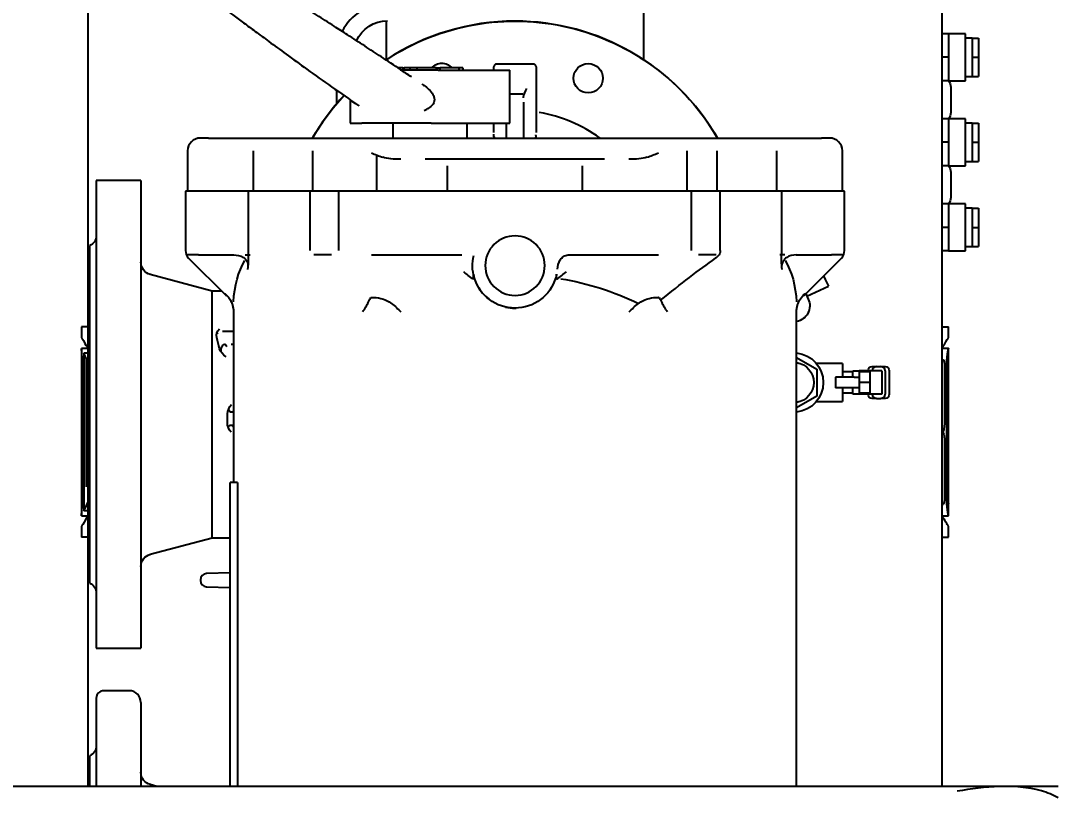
# Model space of a CAD drawing. Header units: millimetres. Extents: x -4 to 3776, y -4 to 4079.
# Drawn here: x 248.5 to 249.378, y 462.901 to 463.565 of the extents above; entities that cross this region are included whole.
import ezdxf
from ezdxf import colors
from ezdxf.entities.mleader import LeaderData, LeaderLine
from ezdxf.math import Vec2, Vec3

# ---------------------------------------------------------------- set-up
doc = ezdxf.new("R2010")
doc.units = ezdxf.units.MM
doc.layers.add('BK_kedu', color=255, linetype='Continuous')
doc.layers.add('EQUIPMENT', color=3, linetype='Continuous')
doc.styles.get("Standard").update_dxf_attribs({"font": 'arial.ttf'})

# ---------------------------------------------------------------- blocks, each defined once
blk = doc.blocks.new('fa dong ji')
at = {"layer": 'EQUIPMENT', "color": 3, "linetype": 'Continuous'}
for p, q in [((0.52291, 17.2044), (0.52291, 17.07276)), ((0.77563, 16.4574), (0.77563, 17.1324)), ((0.05237, 17.1252), (0.05237, 16.45741)), ((0.30509, 17.07274), (0.30509, 17.10571)), ((0.7812, 17.0946), (0.77563, 17.0946)), ((0.7812, 17.0946), (0.7812, 17.0847)), ((0.7956, 17.0946), (0.7812, 17.0946)), ((0.7956, 17.055), (0.7956, 17.0946)), ((0.801, 17.091), (0.7956, 17.091)), ((0.801, 17.091), (0.801, 17.08753)), ((0.801, 17.091), (0.8064, 17.091)), ((0.801, 17.08753), (0.801, 17.07827)), ((0.8064, 17.091), (0.8064, 17.0748)), ((0.7812, 17.0847), (0.7812, 17.0748)), ((0.7812, 17.0748), (0.77563, 17.0748)), ((0.7812, 17.0748), (0.7812, 17.0649)), ((0.801, 17.07827), (0.801, 17.0748)), ((0.801, 17.0748), (0.801, 17.07133)), ((0.801, 17.0748), (0.8064, 17.0748)), ((0.801, 17.07133), (0.801, 17.06207)), ((0.8064, 17.0748), (0.8064, 17.0586)), ((0.31915, 17.0658), (0.31494, 17.0658)), ((0.34887, 17.064), (0.31682, 17.064)), ((0.31915, 17.0658), (0.31909, 17.064)), ((0.31915, 17.0658), (0.3202, 17.0658)), ((0.32014, 17.064), (0.3202, 17.0658)), ((0.32512, 17.0658), (0.3202, 17.0658)), ((0.33101, 17.0658), (0.32512, 17.0658)), ((0.3471, 17.0658), (0.33101, 17.0658)), ((0.3471, 17.0658), (0.34712, 17.064)), ((0.3471, 17.0658), (0.35055, 17.0658)), ((0.34887, 17.064), (0.4095, 17.064)), ((0.36664, 17.0658), (0.35055, 17.0658)), ((0.35056, 17.064), (0.35055, 17.0658)), ((0.36977, 17.0658), (0.36664, 17.0658)), ((0.396, 17.064), (0.396, 17.06652)), ((0.39888, 17.0694), (0.42912, 17.0694)), ((0.4095, 17.019), (0.4095, 17.064)), ((0.432, 17.06652), (0.432, 17.0586)), ((0.7812, 17.0649), (0.7812, 17.055)), ((0.801, 17.06207), (0.801, 17.0586)), ((0.432, 17.0586), (0.432, 17.01107)), ((0.7812, 17.055), (0.77563, 17.055)), ((0.7812, 17.055), (0.7956, 17.055)), ((0.7956, 17.0586), (0.801, 17.0586)), ((0.801, 17.0586), (0.8064, 17.0586)), ((0.2628, 17.04692), (0.2628, 17.03523)), ((0.4095, 17.04385), (0.42052, 17.04385)), ((0.783, 17.04945), (0.783, 17.02815)), ((0.2745, 17.03881), (0.2745, 17.019)), ((0.4212, 17.0369), (0.4212, 17.0064)), ((0.28137, 17.03398), (0.28151, 17.03381)), ((0.28149, 17.03389), (0.28145, 17.0339)), ((0.2745, 17.019), (0.28429, 17.019)), ((0.3429, 17.019), (0.28429, 17.019)), ((0.3105, 17.019), (0.3105, 17.0064)), ((0.3429, 17.019), (0.4095, 17.019)), ((0.3735, 17.0064), (0.3735, 17.019)), ((0.396, 17.01107), (0.396, 17.019)), ((0.4068, 17.0064), (0.4068, 17.019)), ((0.7812, 17.0226), (0.77563, 17.0226)), ((0.7812, 17.0226), (0.7812, 17.0127)), ((0.7956, 17.0226), (0.7812, 17.0226)), ((0.7956, 16.983), (0.7956, 17.0226)), ((0.801, 17.019), (0.7956, 17.019)), ((0.801, 17.019), (0.801, 17.01553)), ((0.801, 17.019), (0.8064, 17.019)), ((0.8064, 17.019), (0.8064, 17.0028)), ((0.7812, 17.0127), (0.7812, 17.0028)), ((0.801, 17.01553), (0.801, 17.00627)), ((0.15445, 17.0064), (0.1476, 17.0064)), ((0.15445, 17.0064), (0.19655, 17.0064)), ((0.19655, 17.0064), (0.20431, 17.0064)), ((0.20431, 17.0064), (0.24747, 17.0064)), ((0.24747, 17.0064), (0.2544, 17.0064)), ((0.2544, 17.0064), (0.26979, 17.0064)), ((0.26979, 17.0064), (0.29238, 17.0064)), ((0.29238, 17.0064), (0.53538, 17.0064)), ((0.53538, 17.0064), (0.55799, 17.0064)), ((0.55799, 17.0064), (0.57344, 17.0064)), ((0.57344, 17.0064), (0.58038, 17.0064)), ((0.58038, 17.0064), (0.62361, 17.0064)), ((0.62361, 17.0064), (0.63139, 17.0064)), ((0.63139, 17.0064), (0.67354, 17.0064)), ((0.6804, 17.0064), (0.67354, 17.0064)), ((0.7812, 17.0028), (0.77563, 17.0028)), ((0.7812, 17.0028), (0.7812, 16.9929)), ((0.801, 17.00627), (0.801, 17.0028)), ((0.801, 17.0028), (0.801, 16.99933)), ((0.801, 17.0028), (0.8064, 17.0028)), ((0.8064, 17.0028), (0.8064, 16.9866)), ((0.1368, 16.9956), (0.1368, 16.9614)), ((0.19255, 16.9614), (0.19255, 16.9956)), ((0.24263, 16.9956), (0.24263, 16.9614)), ((0.29688, 16.9614), (0.29688, 16.99109)), ((0.55955, 16.9956), (0.55955, 16.9614)), ((0.58521, 16.9614), (0.58521, 16.9956)), ((0.63538, 16.9956), (0.63538, 16.9614)), ((0.6912, 16.9614), (0.6912, 16.9956)), ((0.7812, 16.9929), (0.7812, 16.983)), ((0.801, 16.99933), (0.801, 16.99007)), ((0.48986, 16.9884), (0.3379, 16.9884)), ((0.35676, 16.9614), (0.35676, 16.983)), ((0.471, 16.983), (0.471, 16.9614)), ((0.7812, 16.983), (0.77563, 16.983)), ((0.7812, 16.983), (0.7956, 16.983)), ((0.7956, 16.9866), (0.801, 16.9866)), ((0.801, 16.99007), (0.801, 16.9866)), ((0.801, 16.9866), (0.8064, 16.9866)), ((0.783, 16.97745), (0.783, 16.95615)), ((0.0594, 16.9704), (0.0594, 16.5744)), ((0.0972, 16.9704), (0.0594, 16.9704)), ((0.0972, 16.9704), (0.0972, 16.5744)), ((0.14554, 16.9614), (0.135, 16.9614)), ((0.135, 16.9614), (0.135, 16.91113)), ((0.18547, 16.9614), (0.14554, 16.9614)), ((0.18968, 16.9614), (0.18547, 16.9614)), ((0.18837, 16.9074), (0.18837, 16.9614)), ((0.23675, 16.9614), (0.18968, 16.9614)), ((0.24156, 16.9614), (0.23675, 16.9614)), ((0.24019, 16.9614), (0.24019, 16.91113)), ((0.25773, 16.9614), (0.24156, 16.9614)), ((0.2925, 16.9614), (0.25773, 16.9614)), ((0.26488, 16.91113), (0.26488, 16.9614)), ((0.5355, 16.9614), (0.2925, 16.9614)), ((0.57027, 16.9614), (0.5355, 16.9614)), ((0.56312, 16.9614), (0.56312, 16.91113)), ((0.58644, 16.9614), (0.57027, 16.9614)), ((0.59125, 16.9614), (0.58644, 16.9614)), ((0.58781, 16.91113), (0.58781, 16.9614)), ((0.63832, 16.9614), (0.59125, 16.9614)), ((0.64253, 16.9614), (0.63832, 16.9614)), ((0.63963, 16.9614), (0.63963, 16.9074)), ((0.68246, 16.9614), (0.64253, 16.9614)), ((0.693, 16.9614), (0.68246, 16.9614)), ((0.693, 16.91113), (0.693, 16.9614)), ((0.7812, 16.9506), (0.77563, 16.9506)), ((0.7812, 16.9506), (0.7812, 16.9407)), ((0.7956, 16.9506), (0.7812, 16.9506)), ((0.7956, 16.911), (0.7956, 16.9506)), ((0.801, 16.947), (0.7956, 16.947)), ((0.801, 16.947), (0.8064, 16.947)), ((0.801, 16.947), (0.801, 16.94353)), ((0.8064, 16.947), (0.8064, 16.9308)), ((0.7812, 16.9407), (0.7812, 16.9308)), ((0.801, 16.94353), (0.801, 16.93427)), ((0.7812, 16.9308), (0.77563, 16.9308)), ((0.7812, 16.9308), (0.7812, 16.9209)), ((0.801, 16.93427), (0.801, 16.9308)), ((0.801, 16.9308), (0.801, 16.92733)), ((0.801, 16.9308), (0.8064, 16.9308)), ((0.8064, 16.9308), (0.8064, 16.9146)), ((0.7812, 16.9209), (0.7812, 16.911)), ((0.801, 16.92733), (0.801, 16.91807)), ((0.054, 16.62945), (0.054, 16.91535)), ((0.7956, 16.9146), (0.801, 16.9146)), ((0.801, 16.91807), (0.801, 16.9146)), ((0.801, 16.9146), (0.8064, 16.9146)), ((0.14612, 16.9074), (0.13582, 16.9074)), ((0.13764, 16.90476), (0.16933, 16.87307)), ((0.14612, 16.9074), (0.17577, 16.9074)), ((0.18547, 16.9074), (0.18968, 16.9074)), ((0.18837, 16.90264), (0.18837, 16.9074)), ((0.25851, 16.9074), (0.2437, 16.9074)), ((0.2925, 16.9074), (0.369, 16.9074)), ((0.459, 16.9074), (0.5355, 16.9074)), ((0.5843, 16.9074), (0.56949, 16.9074)), ((0.64253, 16.9074), (0.63832, 16.9074)), ((0.63963, 16.90264), (0.63963, 16.9074)), ((0.65205, 16.9074), (0.68188, 16.9074)), ((0.65875, 16.87315), (0.69036, 16.90476)), ((0.69218, 16.9074), (0.68188, 16.9074)), ((0.7812, 16.911), (0.77563, 16.911)), ((0.7812, 16.911), (0.7956, 16.911)), ((0.15766, 16.8768), (0.1052, 16.89086)), ((0.67532, 16.88972), (0.67671, 16.88672)), ((0.67671, 16.88672), (0.67939, 16.88099)), ((0.15766, 16.668), (0.15766, 16.8768)), ((0.1656, 16.8768), (0.15766, 16.8768)), ((0.66118, 16.8725), (0.67939, 16.88099)), ((0.29247, 16.8714), (0.2925, 16.8714)), ((0.2925, 16.8714), (0.2927, 16.8714)), ((0.5355, 16.8714), (0.5353, 16.8714)), ((0.53553, 16.8714), (0.5355, 16.8714)), ((0.6602, 16.8746), (0.66231, 16.87009)), ((0.1755, 16.8604), (0.1755, 16.7148)), ((0.6525, 16.45741), (0.6525, 16.8604)), ((0.05237, 16.84657), (0.04697, 16.84657)), ((0.04697, 16.84657), (0.04697, 16.8372)), ((0.16172, 16.84159), (0.16248, 16.84061)), ((0.1664, 16.84278), (0.1755, 16.84278)), ((0.77563, 16.84657), (0.78103, 16.84657)), ((0.78103, 16.8372), (0.78103, 16.84657)), ((0.04697, 16.82829), (0.04697, 16.81714)), ((0.05237, 16.82829), (0.04697, 16.82829)), ((0.04902, 16.82414), (0.04902, 16.69079)), ((0.05237, 16.82414), (0.04902, 16.82414)), ((0.1755, 16.83162), (0.17371, 16.83162)), ((0.78103, 16.82829), (0.77563, 16.82829)), ((0.78103, 16.81723), (0.78103, 16.82829)), ((0.05123, 16.71104), (0.05123, 16.81956)), ((0.05237, 16.81956), (0.05123, 16.81956)), ((0.6525, 16.82072), (0.66961, 16.81084)), ((0.6912, 16.8156), (0.6691, 16.8156)), ((0.6912, 16.8156), (0.6912, 16.8039)), ((0.77636, 16.81877), (0.77563, 16.81877)), ((0.04701, 16.81184), (0.04701, 16.70309)), ((0.04762, 16.70309), (0.04762, 16.81184)), ((0.66961, 16.81084), (0.66961, 16.78796)), ((0.70016, 16.8084), (0.6912, 16.8084)), ((0.70016, 16.8093), (0.70556, 16.8093)), ((0.70016, 16.80443), (0.70016, 16.8093)), ((0.72465, 16.8093), (0.70556, 16.8093)), ((0.70556, 16.8093), (0.70556, 16.80443)), ((0.7146, 16.8084), (0.70556, 16.8084)), ((0.7146, 16.7994), (0.7146, 16.8084)), ((0.71655, 16.8129), (0.72022, 16.8129)), ((0.72022, 16.8129), (0.72368, 16.8129)), ((0.72368, 16.8129), (0.72735, 16.8129)), ((0.72465, 16.8093), (0.72465, 16.7895)), ((0.72735, 16.8093), (0.72735, 16.7895)), ((0.73095, 16.8093), (0.73095, 16.7895)), ((0.77763, 16.81371), (0.77763, 16.76506)), ((0.77955, 16.70309), (0.77955, 16.81184)), ((0.78068, 16.81184), (0.78068, 16.70309)), ((0.78099, 16.70309), (0.78099, 16.81184)), ((0.70106, 16.8039), (0.68544, 16.8039)), ((0.68544, 16.8039), (0.68544, 16.7949)), ((0.70016, 16.8039), (0.70016, 16.80443)), ((0.70106, 16.8039), (0.70556, 16.8039)), ((0.70556, 16.80443), (0.70556, 16.8039)), ((0.70556, 16.8039), (0.70556, 16.7949)), ((0.7146, 16.7994), (0.70556, 16.7994)), ((0.7146, 16.7904), (0.7146, 16.7994)), ((0.70106, 16.7949), (0.68544, 16.7949)), ((0.6912, 16.7949), (0.6912, 16.7832)), ((0.70016, 16.7904), (0.6912, 16.7904)), ((0.70016, 16.79437), (0.70016, 16.7949)), ((0.70016, 16.7895), (0.70016, 16.79437)), ((0.70556, 16.7895), (0.70016, 16.7895)), ((0.70556, 16.7949), (0.70106, 16.7949)), ((0.70556, 16.7949), (0.70556, 16.79437)), ((0.70556, 16.79437), (0.70556, 16.7895)), ((0.7146, 16.7904), (0.70556, 16.7904)), ((0.72465, 16.7895), (0.70556, 16.7895)), ((0.66961, 16.78796), (0.6525, 16.77808)), ((0.6691, 16.7832), (0.6912, 16.7832)), ((0.72022, 16.7859), (0.71655, 16.7859)), ((0.72022, 16.7859), (0.72368, 16.7859)), ((0.72735, 16.7859), (0.72368, 16.7859)), ((0.77763, 16.74987), (0.77763, 16.70122)), ((0.17896, 16.7148), (0.1728, 16.7148)), ((0.1728, 16.45739), (0.1728, 16.7148)), ((0.17896, 16.7148), (0.17896, 16.45739)), ((0.04697, 16.6977), (0.04697, 16.68663)), ((0.77563, 16.69616), (0.77636, 16.69616)), ((0.78103, 16.68663), (0.78103, 16.69779)), ((0.04697, 16.68663), (0.05237, 16.68663)), ((0.05237, 16.69079), (0.04902, 16.69079)), ((0.77563, 16.68663), (0.78103, 16.68663)), ((0.04697, 16.67773), (0.04697, 16.66836)), ((0.78103, 16.66836), (0.78103, 16.67773)), ((0.05237, 16.66836), (0.04697, 16.66836)), ((0.1052, 16.65394), (0.15766, 16.668)), ((0.15766, 16.668), (0.1728, 16.668)), ((0.77563, 16.66836), (0.78103, 16.66836)), ((0.1476, 16.63219), (0.1476, 16.63181)), ((0.1728, 16.63828), (0.15281, 16.63758)), ((0.15281, 16.62642), (0.1728, 16.62572)), ((0.0594, 16.5744), (0.0972, 16.5744)), ((0.08724, 16.5384), (0.06576, 16.5384)), ((0.0594, 16.53204), (0.0594, 16.45765)), ((0.0972, 16.52844), (0.0972, 16.45774)), ((0.054, 16.45801), (0.054, 16.48335)), ((0.11064, 16.4574), (0.1052, 16.45886)), ((0.87402, 16.4574), (0.79763, 16.4574))]:
    blk.add_line(p, q, dxfattribs=at)
blk.add_circle((0.47599, 17.05707), 0.01245, dxfattribs=at)
at = {"layer": 'EQUIPMENT', "color": 3, "linetype": 'Continuous', "extrusion": (0, 0, -1)}
blk.add_circle((-0.414, 16.8984), 0.0252, dxfattribs=at)
at = {"layer": 'EQUIPMENT', "color": 3, "linetype": 'Continuous'}
for centre, radius, start, end in [((0.306, 17.07695), 0.0432, 90, 152.7989), ((0.414, 16.9074), 0.198, 89.99999, 123.37875), ((0.414, 16.9074), 0.198, 29.99812, 89.99999), ((0.35201, 17.05707), 0.01245, 89.99998, 135.47812), ((0.35201, 17.05707), 0.01245, 44.52183, 89.99998), ((0.414, 16.9074), 0.198, 136.94625, 150.00188), ((0.414, 16.9074), 0.1224, 53.98293, 80.33875), ((0.1476, 16.9956), 0.0108, 90, 180), ((0.6804, 16.9956), 0.0108, 0, 90), ((0.144, 16.91113), 0.009, 180, 225), ((0.684, 16.91113), 0.009, 315, 0), ((0.153, 16.63219), 0.0054, 92, 180), ((0.153, 16.63181), 0.0054, 180, 268), ((0.06576, 16.53204), 0.00636, 90, 180), ((0.08724, 16.52844), 0.00996, 0, 90)]:
    blk.add_arc(centre, radius, start, end, dxfattribs=at)
at = {"layer": 'EQUIPMENT', "color": 3, "linetype": 'Continuous', "extrusion": (0, 0, -1)}
for centre, radius, start, end in [((-0.306, 17.07695), 0.0288, 24.30842, 90), ((-0.414, 16.9074), 0.198, 56.64011, 149.99762), ((-0.39888, 17.06652), 0.00288, 0, 90), ((-0.42912, 17.06652), 0.00288, 90, 180), ((-0.414, 16.9074), 0.198, 30.00237, 43.0654), ((-0.39888, 17.00855), 0.00288, 311.59979, 22.01666), ((-0.0504, 16.9236), 0.009, 180, 246.42182), ((-0.414, 16.8984), 0.036, 343.57006, 13.62177), ((-0.108, 16.90129), 0.0108, 285, 0), ((-0.414, 16.8984), 0.036, 196.42994, 343.57006), ((-0.414, 16.65196), 0.2385, 99.35449, 116.01049), ((-0.65007, 16.86438), 0.0135, 155, 259.63493), ((-0.6498, 16.7994), 0.0252, 96.14808, 180), ((-0.6498, 16.7994), 0.0171, 99.08717, 260.91277), ((-0.71655, 16.8093), 0.0036, 0, 90), ((-0.72735, 16.8093), 0.0036, 90, 180), ((-0.6498, 16.7994), 0.0252, 180, 263.84627), ((-0.71655, 16.7895), 0.0036, 270, 0), ((-0.72735, 16.7895), 0.0036, 180, 270), ((-0.108, 16.64351), 0.0108, 0, 75), ((-0.0504, 16.6212), 0.009, 113.57818, 180), ((-0.0504, 16.4916), 0.009, 180, 246.42182), ((-0.108, 16.46929), 0.0108, 285, 0)]:
    blk.add_arc(centre, radius, start, end, dxfattribs=at)
for centre, major_axis, ratio, start_param, end_param in [((0.42408, 17.04097), (-0.0003, 0.00286), 1, 4.630415, 4.794005), ((0.31703, 16.9938), (-0.02016, 0), 0.267912, 4.697994, 5.55141), ((0.51072, 16.9938), (-0.02015, 0), 0.267986, 3.873388, 4.726787), ((0.414, 16.69724), (0.23646, 0.23646), 0.131652, 5.386717, 5.635757), ((0.414, 16.69321), (-0.22035, 0.22035), 0.414214, 5.926687, 6.177399), ((0.414, 16.69321), (0.22035, 0.22035), 0.414214, 0.105786, 0.356498), ((0.18017, 16.83466), (-0.1332, 0), 0.452135, 6.029786, 6.107603)]:
    blk.add_ellipse(centre, major_axis=major_axis, ratio=ratio, start_param=start_param, end_param=end_param, dxfattribs=at)
at = {"layer": 'EQUIPMENT', "color": 3, "linetype": 'Continuous'}
for centre, major_axis, start_param, end_param in [((0.72022, 16.8093), (-0.00367, 0), 4.712389, 6.283185), ((0.72368, 16.8093), (-0.00367, 0), 3.141593, 4.712389), ((0.72022, 16.7895), (0.00367, 0), 3.141593, 4.712389), ((0.72368, 16.7895), (0.00367, 0), 4.712389, 6.283185)]:
    blk.add_ellipse(centre, major_axis=major_axis, ratio=0.980841, start_param=start_param, end_param=end_param, dxfattribs=at)
for points, knots in [([(0.32625, 17.05818), (0.32321, 17.06025), (0.31485, 17.06591), (0.30163, 17.07464), (0.28661, 17.08447), (0.27329, 17.0931), (0.26215, 17.10027), (0.25351, 17.10582), (0.24446, 17.11162), (0.23341, 17.11869), (0.21868, 17.12809), (0.20147, 17.1391), (0.18143, 17.15198), (0.15916, 17.16639), (0.13548, 17.1819), (0.11933, 17.19267), (0.11134, 17.19803)], [0, 0, 0, 0, 0.044638, 0.121919, 0.188374, 0.25668, 0.307776, 0.342723, 0.375546, 0.431605, 0.493185, 0.575472, 0.666153, 0.767632, 0.883935, 1, 1, 1, 1]), ([(0.09269, 17.17011), (0.09651, 17.16745), (0.10521, 17.16134), (0.11784, 17.15238), (0.12983, 17.14378), (0.13962, 17.1367), (0.15011, 17.12907), (0.16172, 17.12056), (0.17369, 17.11175), (0.18437, 17.10387), (0.19453, 17.09636), (0.20648, 17.08755), (0.22102, 17.07687), (0.23865, 17.06405), (0.25907, 17.04945), (0.27395, 17.03912), (0.28174, 17.03377)], [0, 0, 0, 0, 0.058867, 0.134969, 0.198562, 0.24964, 0.292219, 0.368238, 0.439464, 0.489765, 0.543535, 0.606109, 0.683846, 0.776748, 0.884804, 1, 1, 1, 1]), ([(0.33499, 17.05221), (0.33596, 17.05162), (0.33691, 17.051), (0.33933, 17.04924), (0.34077, 17.04802), (0.34332, 17.04529), (0.34446, 17.04376), (0.34522, 17.04189), (0.34527, 17.04175), (0.34532, 17.0416)], [0, 0, 0, 0, 0.226882, 0.226882, 0.597852, 0.597852, 0.968823, 0.968823, 1, 1, 1, 1]), ([(0.42125, 17.04044), (0.42113, 17.04101), (0.42123, 17.04167), (0.42191, 17.04421), (0.42303, 17.0463), (0.42408, 17.04832)], [0, 0, 0, 0, 0.266283, 0.266283, 1, 1, 1, 1]), ([(0.34532, 17.0416), (0.3459, 17.03994), (0.34598, 17.03809), (0.34462, 17.03474), (0.34324, 17.03335), (0.34158, 17.03218), (0.34144, 17.03208), (0.34129, 17.03198)], [0, 0, 0, 0, 0.461863, 0.461863, 0.954506, 0.954506, 1, 1, 1, 1]), ([(0.43125, 17.00639), (0.43126, 17.0064), (0.43127, 17.00641), (0.43154, 17.00665), (0.43172, 17.0069), (0.43195, 17.00739), (0.432, 17.00763), (0.432, 17.00816), (0.43192, 17.00845), (0.4317, 17.00882), (0.43164, 17.00891), (0.43156, 17.009)], [0, 0, 0, 0, 0.014504, 0.014504, 0.306645, 0.306645, 0.56733, 0.56733, 0.889886, 0.889886, 1, 1, 1, 1]), ([(0.17577, 16.9074), (0.17857, 16.90742), (0.18141, 16.90698), (0.1852, 16.90448), (0.18635, 16.90332), (0.18764, 16.90081), (0.18797, 16.89976), (0.18816, 16.89866)], [0, 0, 0, 0, 0.5631, 0.5631, 0.838685, 0.838685, 1, 1, 1, 1]), ([(0.44988, 16.89542), (0.4501, 16.89815), (0.45084, 16.90084), (0.45301, 16.90431), (0.45393, 16.90537), (0.4562, 16.90694), (0.45759, 16.90742), (0.459, 16.9074)], [0, 0, 0, 0, 0.497726, 0.497726, 0.746589, 0.746589, 1, 1, 1, 1]), ([(0.58781, 16.91113), (0.58781, 16.9094), (0.58704, 16.90783), (0.58545, 16.90586), (0.58466, 16.90519), (0.58383, 16.90463)], [0, 0, 0, 0, 0.56936, 0.56936, 1, 1, 1, 1]), ([(0.65205, 16.9074), (0.64931, 16.9074), (0.64657, 16.90696), (0.64281, 16.90449), (0.64166, 16.90333), (0.64037, 16.90083), (0.64003, 16.89977), (0.63984, 16.89865)], [0, 0, 0, 0, 0.557435, 0.557435, 0.836154, 0.836154, 1, 1, 1, 1]), ([(0.37876, 16.89106), (0.37895, 16.89011), (0.37919, 16.88917), (0.37946, 16.88824), (0.37947, 16.88823), (0.37947, 16.88822)], [0, 0, 0, 0, 0.989335, 0.989335, 1, 1, 1, 1]), ([(0.44924, 16.89106), (0.44905, 16.89011), (0.44881, 16.88917), (0.44854, 16.88824), (0.44853, 16.88823), (0.44853, 16.88822)], [0, 0, 0, 0, 0.989335, 0.989335, 1, 1, 1, 1]), ([(0.1681, 16.87465), (0.16819, 16.87453), (0.16827, 16.87441), (0.16854, 16.87405), (0.16872, 16.87381), (0.16901, 16.87346), (0.1691, 16.87334), (0.16924, 16.87318), (0.16929, 16.87312), (0.16933, 16.87308), (0.16933, 16.87307), (0.16934, 16.87306), (0.16934, 16.87306), (0.16934, 16.87306), (0.16934, 16.87306), (0.16934, 16.87306)], [0, 0, 0, 0, 0.210991, 0.210991, 0.63036, 0.63036, 0.840058, 0.840058, 0.946268, 0.946268, 0.967246, 0.967246, 0.988633, 0.988633, 1, 1, 1, 1]), ([(0.16827, 16.87479), (0.16913, 16.87411), (0.17093, 16.87242), (0.17301, 16.86933), (0.17447, 16.8661), (0.1752, 16.86344), (0.17546, 16.86176), (0.17553, 16.86097), (0.17554, 16.86074), (0.17554, 16.86071), (0.17554, 16.86071)], [0, 0, 0, 0, 0.163406, 0.374373, 0.55666, 0.704368, 0.807115, 0.881392, 0.963851, 1, 1, 1, 1]), ([(0.28505, 16.85916), (0.28712, 16.86205), (0.28865, 16.86497), (0.29079, 16.86941), (0.29141, 16.87092), (0.29203, 16.8713)], [0, 0, 0, 0, 0.5, 0.5, 1, 1, 1, 1]), ([(0.30032, 16.87062), (0.30364, 16.86977), (0.30675, 16.8682), (0.31244, 16.86413), (0.31502, 16.86162), (0.31728, 16.85916)], [0, 0, 0, 0, 0.5, 0.5, 1, 1, 1, 1]), ([(0.51072, 16.85916), (0.51298, 16.86162), (0.51556, 16.86413), (0.52125, 16.8682), (0.52436, 16.86977), (0.52768, 16.87062)], [0, 0, 0, 0, 0.5, 0.5, 1, 1, 1, 1]), ([(0.53597, 16.8713), (0.53659, 16.87092), (0.53721, 16.86941), (0.53935, 16.86497), (0.54088, 16.86205), (0.54295, 16.85916)], [0, 0, 0, 0, 0.5, 0.5, 1, 1, 1, 1]), ([(0.65246, 16.86071), (0.65246, 16.86071), (0.65246, 16.86079), (0.65249, 16.86132), (0.65269, 16.86283), (0.65334, 16.86563), (0.65505, 16.86953), (0.65731, 16.87285), (0.65924, 16.8744), (0.65977, 16.87478)], [0, 0, 0, 0, 0.067984, 0.167279, 0.254039, 0.405685, 0.625273, 0.903133, 1, 1, 1, 1]), ([(0.6599, 16.87466), (0.65982, 16.87453), (0.65973, 16.87441), (0.65946, 16.87405), (0.65928, 16.87381), (0.65899, 16.87346), (0.6589, 16.87334), (0.65876, 16.87318), (0.65871, 16.87312), (0.65867, 16.87308), (0.65867, 16.87307), (0.65866, 16.87306), (0.65866, 16.87306), (0.65866, 16.87306), (0.65866, 16.87306), (0.65867, 16.87307), (0.65868, 16.87308), (0.6587, 16.8731), (0.6587, 16.8731), (0.6587, 16.8731)], [0, 0, 0, 0, 0.206301, 0.206301, 0.609011, 0.609011, 0.810378, 0.810378, 0.912369, 0.912369, 0.932514, 0.932514, 0.953051, 0.953051, 0.970552, 0.970552, 0.997265, 0.997265, 1, 1, 1, 1]), ([(0.4059, 16.86333), (0.40854, 16.86272), (0.41126, 16.8624), (0.41428, 16.8624), (0.41457, 16.8624), (0.41486, 16.86241)], [0, 0, 0, 0, 0.90451, 0.90451, 1, 1, 1, 1]), ([(0.04697, 16.8372), (0.04697, 16.83725), (0.04731, 16.83675), (0.04858, 16.83471), (0.04953, 16.83314), (0.05108, 16.83048), (0.05148, 16.82978), (0.05191, 16.82904)], [0, 0, 0, 0, 0.430788, 0.430788, 0.861577, 0.861577, 1, 1, 1, 1]), ([(0.77581, 16.82854), (0.77633, 16.82947), (0.77683, 16.83033), (0.77967, 16.8352), (0.78103, 16.8373), (0.78103, 16.8372)], [0, 0, 0, 0, 0.163742, 0.163742, 1, 1, 1, 1]), ([(0.04762, 16.81184), (0.04762, 16.81619), (0.04742, 16.82045), (0.04704, 16.82651), (0.04691, 16.82829), (0.04701, 16.82829)], [0, 0, 0, 0, 0.50033, 0.50033, 1, 1, 1, 1]), ([(0.16503, 16.82534), (0.16504, 16.82548), (0.16505, 16.82561), (0.1651, 16.82649), (0.16519, 16.82722), (0.16545, 16.82854), (0.16563, 16.82915), (0.16605, 16.83021), (0.16631, 16.83066), (0.16687, 16.83137), (0.1672, 16.83161), (0.16843, 16.83203), (0.16943, 16.8314), (0.17007, 16.82984)], [0, 0, 0, 0, 0.025089, 0.025089, 0.158876, 0.158876, 0.293635, 0.293635, 0.435241, 0.435241, 0.587935, 0.587935, 1, 1, 1, 1]), ([(0.77955, 16.81184), (0.77955, 16.81619), (0.77984, 16.82044), (0.78053, 16.8265), (0.78088, 16.82829), (0.78101, 16.8283), (0.78102, 16.82818), (0.78102, 16.82795)], [0, 0, 0, 0, 0.442299, 0.442299, 0.884598, 0.884598, 1, 1, 1, 1]), ([(0.04697, 16.81721), (0.04697, 16.81695), (0.04698, 16.81664), (0.04698, 16.8158), (0.04699, 16.8152), (0.047, 16.81392), (0.047, 16.81322), (0.04701, 16.81229), (0.04701, 16.81207), (0.04701, 16.81184)], [0, 0, 0, 0, 0.228563, 0.228563, 0.561824, 0.561824, 0.895252, 0.895252, 1, 1, 1, 1]), ([(0.77562, 16.81804), (0.77576, 16.81834), (0.77593, 16.81856), (0.77625, 16.81879), (0.77641, 16.8188), (0.77672, 16.81863), (0.77687, 16.81843), (0.77713, 16.81786), (0.77724, 16.81749), (0.77743, 16.81661), (0.7775, 16.81611), (0.7776, 16.81505), (0.77762, 16.81448), (0.77763, 16.81385), (0.77763, 16.81378), (0.77763, 16.81371)], [0, 0, 0, 0, 0.167142, 0.167142, 0.334225, 0.334225, 0.501879, 0.501879, 0.666402, 0.666402, 0.825995, 0.825995, 0.981176, 0.981176, 1, 1, 1, 1]), ([(0.78099, 16.81817), (0.78098, 16.81817), (0.78097, 16.81816), (0.78094, 16.81805), (0.78092, 16.81784), (0.78086, 16.81722), (0.78083, 16.8168), (0.78077, 16.81579), (0.78074, 16.8152), (0.7807, 16.81392), (0.78069, 16.81321), (0.78068, 16.81229), (0.78068, 16.81206), (0.78068, 16.81184)], [0, 0, 0, 0, 0.07409, 0.07409, 0.288603, 0.288603, 0.503423, 0.503423, 0.718472, 0.718472, 0.933297, 0.933297, 1, 1, 1, 1]), ([(0.78099, 16.81184), (0.78099, 16.81255), (0.781, 16.81327), (0.781, 16.8146), (0.78101, 16.81524), (0.78102, 16.81635), (0.78103, 16.81683), (0.78103, 16.81758), (0.78102, 16.81786), (0.78101, 16.81801)], [0, 0, 0, 0, 0.250103, 0.250103, 0.500204, 0.500204, 0.750346, 0.750346, 1, 1, 1, 1]), ([(0.17551, 16.77496), (0.17413, 16.77368), (0.17261, 16.77402), (0.17148, 16.77611), (0.1714, 16.77629), (0.17132, 16.77647)], [0, 0, 0, 0, 0.922247, 0.922247, 1, 1, 1, 1]), ([(0.17114, 16.76157), (0.17135, 16.76198), (0.17159, 16.76233), (0.17218, 16.76297), (0.17255, 16.76321), (0.17383, 16.76359), (0.1748, 16.76314), (0.17552, 16.76198)], [0, 0, 0, 0, 0.182891, 0.182891, 0.425877, 0.425877, 1, 1, 1, 1]), ([(0.77763, 16.76506), (0.77763, 16.76423), (0.7776, 16.76338), (0.77747, 16.76181), (0.77738, 16.76106), (0.77713, 16.75975), (0.77698, 16.75918), (0.77671, 16.75851), (0.77662, 16.75832), (0.77653, 16.75815)], [0, 0, 0, 0, 0.286967, 0.286967, 0.573769, 0.573769, 0.863191, 0.863191, 1, 1, 1, 1]), ([(0.77653, 16.75815), (0.77651, 16.75812), (0.77649, 16.75807), (0.77646, 16.75795), (0.77644, 16.75788), (0.77642, 16.75772), (0.77642, 16.75764), (0.77641, 16.75747), (0.77641, 16.75739), (0.77642, 16.75723), (0.77643, 16.75715), (0.77645, 16.75701), (0.77646, 16.75694), (0.7765, 16.75684), (0.77651, 16.7568), (0.77653, 16.75677)], [0, 0, 0, 0, 0.150404, 0.150404, 0.301067, 0.301067, 0.447876, 0.447876, 0.590407, 0.590407, 0.73152, 0.73152, 0.874524, 0.874524, 1, 1, 1, 1]), ([(0.77653, 16.75677), (0.77673, 16.75642), (0.77692, 16.75593), (0.77723, 16.75475), (0.77735, 16.75404), (0.77753, 16.75251), (0.77759, 16.75168), (0.77763, 16.75052), (0.77763, 16.75019), (0.77763, 16.74987)], [0, 0, 0, 0, 0.298709, 0.298709, 0.597879, 0.597879, 0.890478, 0.890478, 1, 1, 1, 1]), ([(0.04701, 16.68663), (0.04691, 16.68663), (0.04704, 16.68837), (0.04742, 16.69451), (0.04762, 16.69873), (0.04762, 16.70309)], [0, 0, 0, 0, 0.499679, 0.499679, 1, 1, 1, 1]), ([(0.04701, 16.70309), (0.04701, 16.70238), (0.047, 16.70166), (0.047, 16.70032), (0.04699, 16.69969), (0.04698, 16.69858), (0.04697, 16.6981), (0.04697, 16.69771), (0.04697, 16.69771), (0.04697, 16.6977)], [0, 0, 0, 0, 0.330946, 0.330946, 0.661887, 0.661887, 0.992884, 0.992884, 1, 1, 1, 1]), ([(0.77763, 16.70122), (0.77763, 16.70066), (0.77761, 16.7001), (0.77752, 16.69905), (0.77746, 16.69855), (0.7773, 16.69768), (0.7772, 16.6973), (0.77697, 16.69668), (0.77683, 16.69645), (0.77655, 16.69617), (0.77639, 16.69612), (0.77607, 16.69623), (0.77591, 16.69638), (0.77571, 16.69671), (0.77566, 16.6968), (0.77562, 16.69689)], [0, 0, 0, 0, 0.153075, 0.153075, 0.306055, 0.306055, 0.460537, 0.460537, 0.618845, 0.618845, 0.781875, 0.781875, 0.948848, 0.948848, 1, 1, 1, 1]), ([(0.78099, 16.68663), (0.78099, 16.68663), (0.78099, 16.68663), (0.78088, 16.68664), (0.78053, 16.68838), (0.77984, 16.69451), (0.77955, 16.69873), (0.77955, 16.70309)], [0, 0, 0, 0, 0.000608, 0.000608, 0.500304, 0.500304, 1, 1, 1, 1]), ([(0.78068, 16.70309), (0.78068, 16.70238), (0.78069, 16.70166), (0.78072, 16.70033), (0.78074, 16.69969), (0.7808, 16.69859), (0.78083, 16.6981), (0.78089, 16.69735), (0.78092, 16.69707), (0.78096, 16.69681), (0.78097, 16.69676), (0.78099, 16.69676)], [0, 0, 0, 0, 0.214385, 0.214385, 0.428749, 0.428749, 0.643445, 0.643445, 0.858534, 0.858534, 1, 1, 1, 1]), ([(0.781, 16.6968), (0.781, 16.6968), (0.781, 16.6968), (0.78102, 16.69688), (0.78102, 16.69709), (0.78103, 16.6977), (0.78103, 16.69813), (0.78102, 16.69913), (0.78101, 16.69973), (0.781, 16.70101), (0.781, 16.70171), (0.78099, 16.70264), (0.78099, 16.70286), (0.78099, 16.70309)], [0, 0, 0, 0, 0.000553, 0.000553, 0.232254, 0.232254, 0.463785, 0.463785, 0.69543, 0.69543, 0.927191, 0.927191, 1, 1, 1, 1]), ([(0.05219, 16.68639), (0.05167, 16.68546), (0.05117, 16.6846), (0.04833, 16.67973), (0.04697, 16.67763), (0.04697, 16.67773)], [0, 0, 0, 0, 0.163742, 0.163742, 1, 1, 1, 1]), ([(0.78103, 16.67773), (0.78103, 16.67768), (0.78069, 16.67818), (0.77942, 16.68022), (0.77847, 16.68179), (0.77689, 16.6845), (0.77646, 16.68525), (0.776, 16.68606)], [0, 0, 0, 0, 0.426259, 0.426259, 0.852517, 0.852517, 1, 1, 1, 1]), ([(0.79765, 16.4574), (0.78682, 16.4574), (0.76633, 16.4574), (0.73735, 16.4574), (0.71186, 16.4574), (0.68987, 16.4574), (0.6713, 16.4574), (0.63651, 16.4574), (0.56465, 16.4574), (0.47215, 16.4574), (0.37782, 16.4574), (0.30261, 16.4574), (0.23503, 16.4574), (0.1733, 16.4574), (0.11453, 16.4574), (0.05374, 16.4574), (-0.00569, 16.4574), (-0.05015, 16.4574), (-0.08132, 16.4574), (-0.10242, 16.4574), (-0.12667, 16.4574), (-0.15466, 16.4574), (-0.1864, 16.4574), (-0.22435, 16.4574), (-0.269, 16.4574), (-0.32083, 16.4574), (-0.37319, 16.4574), (-0.40826, 16.4574), (-0.42433, 16.4574)], [0, 0, 0, 0, 0.026581, 0.0503, 0.071157, 0.089152, 0.104284, 0.116748, 0.17457, 0.280688, 0.343853, 0.406137, 0.465342, 0.509765, 0.557694, 0.609619, 0.659012, 0.703596, 0.718763, 0.735543, 0.755387, 0.778296, 0.80427, 0.833309, 0.871468, 0.913884, 0.960557, 1, 1, 1, 1]), ([(0.874, 16.44767), (0.86955, 16.45035), (0.86471, 16.45213), (0.83645, 16.46008), (0.81173, 16.45718), (0.78848, 16.45322)], [0, 0, 0, 0, 0.174355, 0.174355, 1, 1, 1, 1])]:
    blk.add_open_spline(points, degree=3, knots=knots, dxfattribs=at)
for points in [[(0.32507, 17.064), (0.32509, 17.0646), (0.3251, 17.0652), (0.32512, 17.0658)], [(0.33101, 17.0658), (0.33101, 17.0652), (0.33101, 17.0646), (0.33101, 17.064)], [(0.36668, 17.064), (0.36667, 17.0646), (0.36665, 17.0652), (0.36664, 17.0658)], [(0.36977, 17.0658), (0.36979, 17.0652), (0.36981, 17.0646), (0.36984, 17.064)], [(0.78116, 17.05493), (0.78233, 17.05336), (0.783, 17.05141), (0.783, 17.04945)], [(0.33714, 17.0298), (0.33859, 17.0304), (0.33999, 17.03111), (0.34129, 17.03198)], [(0.783, 17.02815), (0.783, 17.02617), (0.78232, 17.02421), (0.78114, 17.02264)], [(0.29237, 16.9938), (0.29559, 16.99252), (0.29884, 16.9912), (0.30202, 16.99017)], [(0.52573, 16.99017), (0.52891, 16.9912), (0.53215, 16.99252), (0.53537, 16.9938)], [(0.78116, 16.98293), (0.78233, 16.98136), (0.783, 16.97941), (0.783, 16.97745)], [(0.783, 16.95615), (0.783, 16.95417), (0.78232, 16.95221), (0.78114, 16.95064)], [(0.18768, 16.89521), (0.18809, 16.89746), (0.18837, 16.90001), (0.18837, 16.90264)], [(0.64032, 16.89521), (0.63991, 16.89746), (0.63963, 16.90001), (0.63963, 16.90264)], [(0.37443, 16.89002), (0.37314, 16.89115), (0.37181, 16.8922), (0.37053, 16.89312)], [(0.37876, 16.88679), (0.37743, 16.88789), (0.37574, 16.88888), (0.37443, 16.89002)], [(0.37876, 16.89056), (0.37876, 16.89067), (0.37876, 16.89085), (0.37876, 16.89106)], [(0.37876, 16.88679), (0.37876, 16.88826), (0.37876, 16.88965), (0.37876, 16.89056)], [(0.44924, 16.89056), (0.44924, 16.89067), (0.44924, 16.89085), (0.44924, 16.89106)], [(0.44924, 16.88679), (0.44924, 16.88826), (0.44924, 16.88965), (0.44924, 16.89056)], [(0.44924, 16.88679), (0.45057, 16.88789), (0.45226, 16.88888), (0.45357, 16.89002)], [(0.45357, 16.89002), (0.45486, 16.89115), (0.45619, 16.8922), (0.45747, 16.89312)], [(0.38238, 16.88118), (0.38472, 16.87689), (0.38791, 16.87313), (0.3917, 16.87014)], [(0.44292, 16.87697), (0.44391, 16.87831), (0.44482, 16.87971), (0.44562, 16.88118)], [(0.29203, 16.8713), (0.29214, 16.87137), (0.29229, 16.8714), (0.29247, 16.8714)], [(0.2927, 16.8714), (0.29529, 16.8714), (0.29786, 16.87126), (0.30032, 16.87062)], [(0.52768, 16.87062), (0.53013, 16.87126), (0.53271, 16.8714), (0.5353, 16.8714)], [(0.53553, 16.8714), (0.53571, 16.8714), (0.53586, 16.87137), (0.53597, 16.8713)], [(0.16142, 16.83739), (0.16067, 16.84009), (0.16196, 16.84272), (0.16368, 16.8449)], [(0.16387, 16.8279), (0.16309, 16.83119), (0.16226, 16.83436), (0.16142, 16.83739)], [(0.16931, 16.82119), (0.16682, 16.82299), (0.16452, 16.8252), (0.16387, 16.8279)], [(0.1706, 16.77274), (0.1706, 16.77575), (0.17204, 16.77855), (0.17394, 16.78082)], [(0.1705, 16.76544), (0.17057, 16.76787), (0.17061, 16.7703), (0.1706, 16.77274)], [(0.17362, 16.75724), (0.17177, 16.75956), (0.1704, 16.76241), (0.1705, 16.76544)], [(0.05237, 16.71289), (0.05198, 16.71221), (0.05159, 16.71159), (0.05123, 16.71104)], [(0.04902, 16.69079), (0.04991, 16.6926), (0.05103, 16.69491), (0.05231, 16.6977)]]:
    blk.add_open_spline(points, degree=3, dxfattribs=at)

msp = doc.modelspace()

# ---------------------------------------------------------------- block references
at = {"color": 4, "lineweight": 25}
msp.add_blockref('fa dong ji', (248.5042, 446.45957), dxfattribs=at)

# ---------------------------------------------------------------- leaders
at = {"layer": 'BK_kedu'}
ml = msp.add_multileader_mtext('Standard', dxfattribs=at)
ml.set_content('', color=256)
ml.set_leader_properties()
ml.build(insert=Vec2(0, 0))
ml.multileader.update_dxf_attribs({"text_right_attachment_type": 6, "dogleg_length": 0.36, "arrow_head_size": 0.18})
ctx = ml.context
ctx.base_point, ctx.char_height, ctx.arrow_head_size, ctx.landing_gap_size, ctx.plane_origin = Vec3(3775.99859, 4079.32841), 0.18, 0.18, 0.09, Vec3(3774.63859, 4079.32841)
ctx.right_attachment = 6
notes = []
notes.append((ctx, [(0, (0, 0, 0), (0, 0), (1, 0), 1, [])]))
ctx.mtext.insert, ctx.mtext.flow_direction = Vec3(3776.08859, 4079.41841), 5
for ctx, leaders in notes:
    for number, flags, end, landing, length, lines in leaders:
        leader = LeaderData()
        leader.index, (leader.has_last_leader_line, leader.has_dogleg_vector, leader.attachment_direction) = number, flags
        leader.last_leader_point, leader.dogleg_vector, leader.dogleg_length = Vec3(end), Vec3(landing), length
        for number, points, colour, breaks in lines:
            line = LeaderLine()
            line.index, line.vertices, line.color, line.breaks = number, Vec3.list(points), colors.encode_raw_color(colour), breaks
            leader.lines.append(line)
        ctx.leaders.append(leader)

doc.saveas('drawing.dxf')
